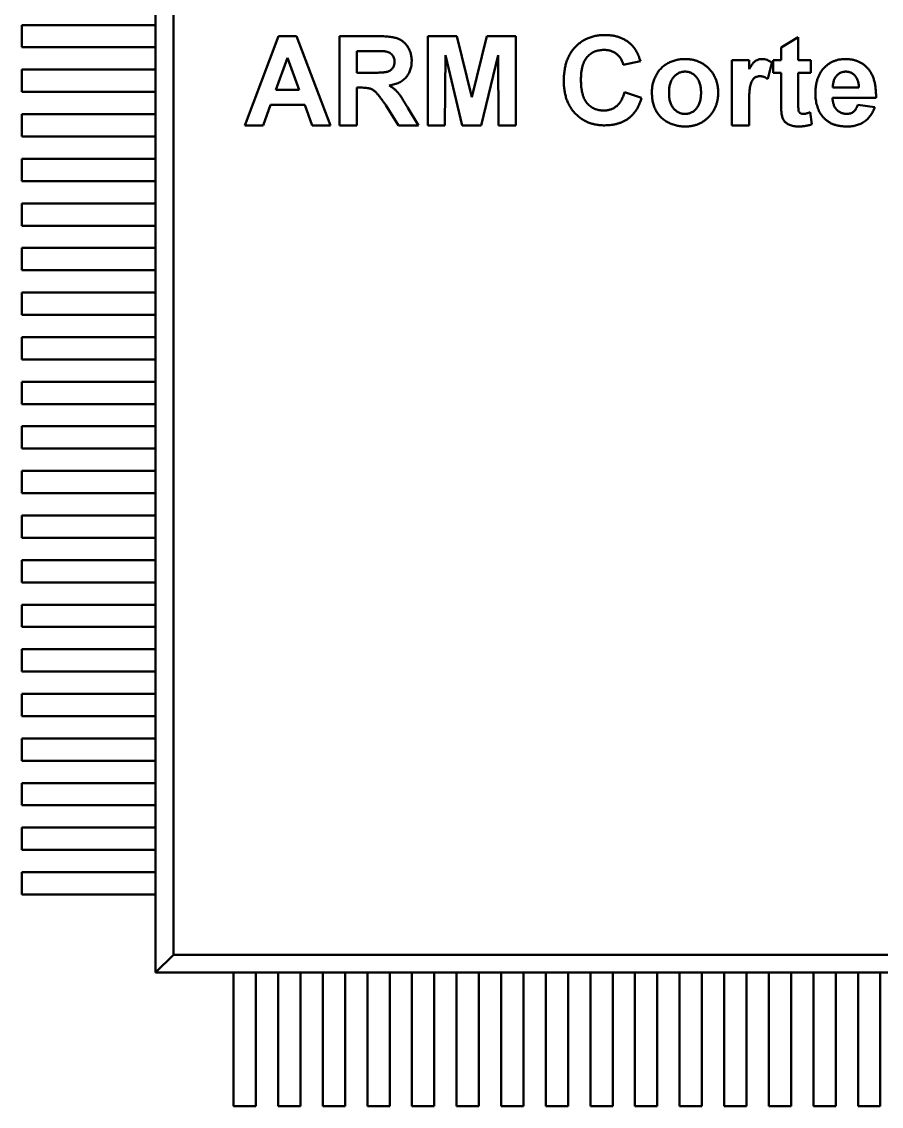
# Model space of a CAD drawing. Header units: inches. Extents: x 2.92 to 8.77, y 2.26 to 6.
# Drawn here: x 4.936 to 5.3154, y 3.7087 to 4.1875 of the extents above; entities that cross this region are included whole.
import ezdxf

# ---------------------------------------------------------------- set-up
doc = ezdxf.new("R2010")
doc.units = ezdxf.units.IN
doc.header["$MEASUREMENT"] = 0
doc.layers.add('Visible (ANSI)', color=7, linetype='Continuous', lineweight=50)

msp = doc.modelspace()

# ---------------------------------------------------------------- linework, layer by layer
at = {"layer": 'Visible (ANSI)'}
for p, q in [((4.99508, 4.3189), (4.99508, 3.76772)), ((5.00295, 3.77559), (5.00295, 4.31102)), ((4.96443, 4.18602), (4.93602, 4.18602)), ((4.93602, 4.18602), (4.93602, 4.17618)), ((4.97125, 4.18602), (4.96443, 4.18602)), ((4.97921, 4.18602), (4.97125, 4.18602)), ((4.97921, 4.18602), (4.99114, 4.18602)), ((4.99508, 4.18602), (4.99114, 4.18602)), ((5.03445, 4.14173), (5.04933, 4.1811)), ((5.04933, 4.1811), (5.05735, 4.1811)), ((5.05735, 4.1811), (5.0723, 4.14173)), ((5.07634, 4.14173), (5.07634, 4.1811)), ((5.07634, 4.1811), (5.09287, 4.1811)), ((5.11521, 4.14173), (5.11521, 4.1811)), ((5.11521, 4.1811), (5.12802, 4.1811)), ((5.12802, 4.1811), (5.13464, 4.15425)), ((5.13464, 4.15425), (5.14127, 4.1811)), ((5.14127, 4.1811), (5.15407, 4.1811)), ((5.15407, 4.1811), (5.15407, 4.14173)), ((5.27117, 4.17605), (5.27875, 4.1806)), ((5.27875, 4.1806), (5.27875, 4.1705)), ((4.93602, 4.17618), (4.96443, 4.17618)), ((4.96443, 4.17618), (4.97125, 4.17618)), ((4.97125, 4.17618), (4.97921, 4.17618)), ((4.99114, 4.17618), (4.97921, 4.17618)), ((4.99508, 4.17618), (4.99114, 4.17618)), ((5.27117, 4.1705), (5.27117, 4.17605)), ((5.04822, 4.15738), (5.05338, 4.17151)), ((5.05338, 4.17151), (5.05855, 4.15738)), ((5.08391, 4.16495), (5.08391, 4.17454)), ((5.08391, 4.17454), (5.09035, 4.17454)), ((5.12303, 4.17273), (5.12278, 4.14173)), ((5.13042, 4.14173), (5.12303, 4.17273)), ((5.14625, 4.17273), (5.13886, 4.14173)), ((5.1465, 4.14173), (5.14625, 4.17273)), ((4.96443, 4.16634), (4.93602, 4.16634)), ((4.93602, 4.16634), (4.93602, 4.1565)), ((4.97125, 4.16634), (4.96443, 4.16634)), ((4.97921, 4.16634), (4.97125, 4.16634)), ((4.97921, 4.16634), (4.99114, 4.16634)), ((4.99508, 4.16634), (4.99114, 4.16634)), ((5.20909, 4.17), (5.20152, 4.16848)), ((5.24947, 4.14173), (5.24947, 4.1705)), ((5.24947, 4.1705), (5.25704, 4.1705)), ((5.25704, 4.1705), (5.25704, 4.16649)), ((5.26714, 4.16941), (5.26537, 4.16221)), ((5.26764, 4.16495), (5.26764, 4.1705)), ((5.26764, 4.1705), (5.27117, 4.1705)), ((5.27875, 4.1705), (5.2843, 4.1705)), ((5.2843, 4.1705), (5.2843, 4.16495)), ((5.09001, 4.16495), (5.08391, 4.16495)), ((5.27117, 4.16495), (5.26764, 4.16495)), ((5.27117, 4.15221), (5.27117, 4.16495)), ((5.2843, 4.16495), (5.27875, 4.16495)), ((5.27875, 4.16495), (5.27875, 4.15258)), ((4.93602, 4.1565), (4.96443, 4.1565)), ((4.96443, 4.1565), (4.97125, 4.1565)), ((4.97125, 4.1565), (4.97921, 4.1565)), ((4.99114, 4.1565), (4.97921, 4.1565)), ((4.99508, 4.1565), (4.99114, 4.1565)), ((5.05855, 4.15738), (5.04822, 4.15738)), ((5.08561, 4.15839), (5.08391, 4.15839)), ((5.08391, 4.15839), (5.08391, 4.14173)), ((5.20202, 4.15637), (5.2096, 4.15385)), ((5.3055, 4.15839), (5.29402, 4.15839)), ((5.31307, 4.15385), (5.29389, 4.15385)), ((5.04585, 4.15082), (5.04252, 4.14173)), ((5.06096, 4.15082), (5.04585, 4.15082)), ((5.06428, 4.14173), (5.06096, 4.15082)), ((5.10232, 4.14173), (5.09672, 4.15067)), ((5.1064, 4.14952), (5.11117, 4.14173)), ((5.25704, 4.15027), (5.25704, 4.14173)), ((5.28405, 4.14751), (5.2848, 4.14223)), ((5.30499, 4.15082), (5.31256, 4.14981)), ((4.96443, 4.14665), (4.93602, 4.14665)), ((4.93602, 4.14665), (4.93602, 4.13681)), ((4.97125, 4.14665), (4.96443, 4.14665)), ((4.97921, 4.14665), (4.97125, 4.14665)), ((4.97921, 4.14665), (4.99114, 4.14665)), ((4.99508, 4.14665), (4.99114, 4.14665)), ((5.04252, 4.14173), (5.03445, 4.14173)), ((5.0723, 4.14173), (5.06428, 4.14173)), ((5.08391, 4.14173), (5.07634, 4.14173)), ((5.11117, 4.14173), (5.10232, 4.14173)), ((5.12278, 4.14173), (5.11521, 4.14173)), ((5.13886, 4.14173), (5.13042, 4.14173)), ((5.15407, 4.14173), (5.1465, 4.14173)), ((5.25704, 4.14173), (5.24947, 4.14173)), ((4.93602, 4.13681), (4.96443, 4.13681)), ((4.96443, 4.13681), (4.97125, 4.13681)), ((4.97125, 4.13681), (4.97921, 4.13681)), ((4.99114, 4.13681), (4.97921, 4.13681)), ((4.99508, 4.13681), (4.99114, 4.13681)), ((4.96443, 4.12697), (4.93602, 4.12697)), ((4.93602, 4.12697), (4.93602, 4.11713)), ((4.97125, 4.12697), (4.96443, 4.12697)), ((4.97921, 4.12697), (4.97125, 4.12697)), ((4.97921, 4.12697), (4.99114, 4.12697)), ((4.99508, 4.12697), (4.99114, 4.12697)), ((4.93602, 4.11713), (4.96443, 4.11713)), ((4.96443, 4.11713), (4.97125, 4.11713)), ((4.97125, 4.11713), (4.97921, 4.11713)), ((4.99114, 4.11713), (4.97921, 4.11713)), ((4.99508, 4.11713), (4.99114, 4.11713)), ((4.96443, 4.10728), (4.93602, 4.10728)), ((4.93602, 4.10728), (4.93602, 4.09744)), ((4.97125, 4.10728), (4.96443, 4.10728)), ((4.97921, 4.10728), (4.97125, 4.10728)), ((4.97921, 4.10728), (4.99114, 4.10728)), ((4.99508, 4.10728), (4.99114, 4.10728)), ((4.93602, 4.09744), (4.96443, 4.09744)), ((4.96443, 4.09744), (4.97125, 4.09744)), ((4.97125, 4.09744), (4.97921, 4.09744)), ((4.99114, 4.09744), (4.97921, 4.09744)), ((4.99508, 4.09744), (4.99114, 4.09744)), ((4.96443, 4.0876), (4.93602, 4.0876)), ((4.93602, 4.0876), (4.93602, 4.07776)), ((4.97125, 4.0876), (4.96443, 4.0876)), ((4.97921, 4.0876), (4.97125, 4.0876)), ((4.97921, 4.0876), (4.99114, 4.0876)), ((4.99508, 4.0876), (4.99114, 4.0876)), ((4.93602, 4.07776), (4.96443, 4.07776)), ((4.96443, 4.07776), (4.97125, 4.07776)), ((4.97125, 4.07776), (4.97921, 4.07776)), ((4.99114, 4.07776), (4.97921, 4.07776)), ((4.99508, 4.07776), (4.99114, 4.07776)), ((4.96443, 4.06791), (4.93602, 4.06791)), ((4.93602, 4.06791), (4.93602, 4.05807)), ((4.97125, 4.06791), (4.96443, 4.06791)), ((4.97921, 4.06791), (4.97125, 4.06791)), ((4.97921, 4.06791), (4.99114, 4.06791)), ((4.99508, 4.06791), (4.99114, 4.06791)), ((4.93602, 4.05807), (4.96443, 4.05807)), ((4.96443, 4.05807), (4.97125, 4.05807)), ((4.97125, 4.05807), (4.97921, 4.05807)), ((4.99114, 4.05807), (4.97921, 4.05807)), ((4.99508, 4.05807), (4.99114, 4.05807)), ((4.96443, 4.04823), (4.93602, 4.04823)), ((4.93602, 4.04823), (4.93602, 4.03839)), ((4.97125, 4.04823), (4.96443, 4.04823)), ((4.97921, 4.04823), (4.97125, 4.04823)), ((4.97921, 4.04823), (4.99114, 4.04823)), ((4.99508, 4.04823), (4.99114, 4.04823)), ((4.93602, 4.03839), (4.96443, 4.03839)), ((4.96443, 4.03839), (4.97125, 4.03839)), ((4.97125, 4.03839), (4.97921, 4.03839)), ((4.99114, 4.03839), (4.97921, 4.03839)), ((4.99508, 4.03839), (4.99114, 4.03839)), ((4.96443, 4.02854), (4.93602, 4.02854)), ((4.93602, 4.02854), (4.93602, 4.0187)), ((4.97125, 4.02854), (4.96443, 4.02854)), ((4.97921, 4.02854), (4.97125, 4.02854)), ((4.97921, 4.02854), (4.99114, 4.02854)), ((4.99508, 4.02854), (4.99114, 4.02854)), ((4.93602, 4.0187), (4.96443, 4.0187)), ((4.96443, 4.0187), (4.97125, 4.0187)), ((4.97125, 4.0187), (4.97921, 4.0187)), ((4.99114, 4.0187), (4.97921, 4.0187)), ((4.99508, 4.0187), (4.99114, 4.0187)), ((4.96443, 4.00886), (4.93602, 4.00886)), ((4.93602, 4.00886), (4.93602, 3.99902)), ((4.97125, 4.00886), (4.96443, 4.00886)), ((4.97921, 4.00886), (4.97125, 4.00886)), ((4.97921, 4.00886), (4.99114, 4.00886)), ((4.99508, 4.00886), (4.99114, 4.00886)), ((4.93602, 3.99902), (4.96443, 3.99902)), ((4.96443, 3.99902), (4.97125, 3.99902)), ((4.97125, 3.99902), (4.97921, 3.99902)), ((4.99114, 3.99902), (4.97921, 3.99902)), ((4.99508, 3.99902), (4.99114, 3.99902)), ((4.96443, 3.98917), (4.93602, 3.98917)), ((4.93602, 3.98917), (4.93602, 3.97933)), ((4.97125, 3.98917), (4.96443, 3.98917)), ((4.97921, 3.98917), (4.97125, 3.98917)), ((4.97921, 3.98917), (4.99114, 3.98917)), ((4.99508, 3.98917), (4.99114, 3.98917)), ((4.93602, 3.97933), (4.96443, 3.97933)), ((4.96443, 3.97933), (4.97125, 3.97933)), ((4.97125, 3.97933), (4.97921, 3.97933)), ((4.99114, 3.97933), (4.97921, 3.97933)), ((4.99508, 3.97933), (4.99114, 3.97933)), ((4.96443, 3.96949), (4.93602, 3.96949)), ((4.93602, 3.96949), (4.93602, 3.95965)), ((4.97125, 3.96949), (4.96443, 3.96949)), ((4.97921, 3.96949), (4.97125, 3.96949)), ((4.97921, 3.96949), (4.99114, 3.96949)), ((4.99508, 3.96949), (4.99114, 3.96949)), ((4.93602, 3.95965), (4.96443, 3.95965)), ((4.96443, 3.95965), (4.97125, 3.95965)), ((4.97125, 3.95965), (4.97921, 3.95965)), ((4.99114, 3.95965), (4.97921, 3.95965)), ((4.99508, 3.95965), (4.99114, 3.95965)), ((4.96443, 3.9498), (4.93602, 3.9498)), ((4.93602, 3.9498), (4.93602, 3.93996)), ((4.97125, 3.9498), (4.96443, 3.9498)), ((4.97921, 3.9498), (4.97125, 3.9498)), ((4.97921, 3.9498), (4.99114, 3.9498)), ((4.99508, 3.9498), (4.99114, 3.9498)), ((4.93602, 3.93996), (4.96443, 3.93996)), ((4.96443, 3.93996), (4.97125, 3.93996)), ((4.97125, 3.93996), (4.97921, 3.93996)), ((4.99114, 3.93996), (4.97921, 3.93996)), ((4.99508, 3.93996), (4.99114, 3.93996)), ((4.96443, 3.93012), (4.93602, 3.93012)), ((4.93602, 3.93012), (4.93602, 3.92028)), ((4.97125, 3.93012), (4.96443, 3.93012)), ((4.97921, 3.93012), (4.97125, 3.93012)), ((4.97921, 3.93012), (4.99114, 3.93012)), ((4.99508, 3.93012), (4.99114, 3.93012)), ((4.93602, 3.92028), (4.96443, 3.92028)), ((4.96443, 3.92028), (4.97125, 3.92028)), ((4.97125, 3.92028), (4.97921, 3.92028)), ((4.99114, 3.92028), (4.97921, 3.92028)), ((4.99508, 3.92028), (4.99114, 3.92028)), ((4.96443, 3.91043), (4.93602, 3.91043)), ((4.93602, 3.91043), (4.93602, 3.90059)), ((4.97125, 3.91043), (4.96443, 3.91043)), ((4.97921, 3.91043), (4.97125, 3.91043)), ((4.97921, 3.91043), (4.99114, 3.91043)), ((4.99508, 3.91043), (4.99114, 3.91043)), ((4.93602, 3.90059), (4.96443, 3.90059)), ((4.96443, 3.90059), (4.97125, 3.90059)), ((4.97125, 3.90059), (4.97921, 3.90059)), ((4.99114, 3.90059), (4.97921, 3.90059)), ((4.99508, 3.90059), (4.99114, 3.90059)), ((4.96443, 3.89075), (4.93602, 3.89075)), ((4.93602, 3.89075), (4.93602, 3.88091)), ((4.97125, 3.89075), (4.96443, 3.89075)), ((4.97921, 3.89075), (4.97125, 3.89075)), ((4.97921, 3.89075), (4.99114, 3.89075)), ((4.99508, 3.89075), (4.99114, 3.89075)), ((4.93602, 3.88091), (4.96443, 3.88091)), ((4.96443, 3.88091), (4.97125, 3.88091)), ((4.97125, 3.88091), (4.97921, 3.88091)), ((4.99114, 3.88091), (4.97921, 3.88091)), ((4.99508, 3.88091), (4.99114, 3.88091)), ((4.96443, 3.87106), (4.93602, 3.87106)), ((4.93602, 3.87106), (4.93602, 3.86122)), ((4.97125, 3.87106), (4.96443, 3.87106)), ((4.97921, 3.87106), (4.97125, 3.87106)), ((4.97921, 3.87106), (4.99114, 3.87106)), ((4.99508, 3.87106), (4.99114, 3.87106)), ((4.93602, 3.86122), (4.96443, 3.86122)), ((4.96443, 3.86122), (4.97125, 3.86122)), ((4.97125, 3.86122), (4.97921, 3.86122)), ((4.99114, 3.86122), (4.97921, 3.86122)), ((4.99508, 3.86122), (4.99114, 3.86122)), ((4.96443, 3.85138), (4.93602, 3.85138)), ((4.93602, 3.85138), (4.93602, 3.84154)), ((4.97125, 3.85138), (4.96443, 3.85138)), ((4.97921, 3.85138), (4.97125, 3.85138)), ((4.97921, 3.85138), (4.99114, 3.85138)), ((4.99508, 3.85138), (4.99114, 3.85138)), ((4.93602, 3.84154), (4.96443, 3.84154)), ((4.96443, 3.84154), (4.97125, 3.84154)), ((4.97125, 3.84154), (4.97921, 3.84154)), ((4.99114, 3.84154), (4.97921, 3.84154)), ((4.99508, 3.84154), (4.99114, 3.84154)), ((4.96443, 3.83169), (4.93602, 3.83169)), ((4.93602, 3.83169), (4.93602, 3.82185)), ((4.97125, 3.83169), (4.96443, 3.83169)), ((4.97921, 3.83169), (4.97125, 3.83169)), ((4.97921, 3.83169), (4.99114, 3.83169)), ((4.99508, 3.83169), (4.99114, 3.83169)), ((4.93602, 3.82185), (4.96443, 3.82185)), ((4.96443, 3.82185), (4.97125, 3.82185)), ((4.97125, 3.82185), (4.97921, 3.82185)), ((4.99114, 3.82185), (4.97921, 3.82185)), ((4.99508, 3.82185), (4.99114, 3.82185)), ((4.96443, 3.81201), (4.93602, 3.81201)), ((4.93602, 3.80217), (4.93602, 3.81201)), ((4.97125, 3.81201), (4.96443, 3.81201)), ((4.97921, 3.81201), (4.97125, 3.81201)), ((4.97921, 3.81201), (4.99114, 3.81201)), ((4.99508, 3.81201), (4.99114, 3.81201)), ((4.93602, 3.80217), (4.96443, 3.80217)), ((4.96443, 3.80217), (4.97125, 3.80217)), ((4.97125, 3.80217), (4.97921, 3.80217)), ((4.99114, 3.80217), (4.97921, 3.80217)), ((4.99114, 3.80217), (4.99508, 3.80217)), ((5.00295, 3.77559), (4.99508, 3.76772)), ((5.53839, 3.77559), (5.00295, 3.77559)), ((4.99508, 3.76772), (5.54626, 3.76772)), ((5.02953, 3.76378), (5.02953, 3.76772)), ((5.02953, 3.76378), (5.02953, 3.75185)), ((5.03937, 3.76772), (5.03937, 3.76378)), ((5.03937, 3.76378), (5.03937, 3.75185)), ((5.04921, 3.76772), (5.04921, 3.76378)), ((5.04921, 3.75185), (5.04921, 3.76378)), ((5.05906, 3.76772), (5.05906, 3.76378)), ((5.05906, 3.76378), (5.05906, 3.75185)), ((5.0689, 3.76772), (5.0689, 3.76378)), ((5.0689, 3.75185), (5.0689, 3.76378)), ((5.07874, 3.76772), (5.07874, 3.76378)), ((5.07874, 3.76378), (5.07874, 3.75185)), ((5.08858, 3.76772), (5.08858, 3.76378)), ((5.08858, 3.75185), (5.08858, 3.76378)), ((5.09843, 3.76772), (5.09843, 3.76378)), ((5.09843, 3.76378), (5.09843, 3.75185)), ((5.10827, 3.76772), (5.10827, 3.76378)), ((5.10827, 3.75185), (5.10827, 3.76378)), ((5.11811, 3.76772), (5.11811, 3.76378)), ((5.11811, 3.76378), (5.11811, 3.75185)), ((5.12795, 3.76772), (5.12795, 3.76378)), ((5.12795, 3.75185), (5.12795, 3.76378)), ((5.1378, 3.76772), (5.1378, 3.76378)), ((5.1378, 3.76378), (5.1378, 3.75185)), ((5.14764, 3.76772), (5.14764, 3.76378)), ((5.14764, 3.75185), (5.14764, 3.76378)), ((5.15748, 3.76772), (5.15748, 3.76378)), ((5.15748, 3.76378), (5.15748, 3.75185)), ((5.16732, 3.76772), (5.16732, 3.76378)), ((5.16732, 3.75185), (5.16732, 3.76378)), ((5.17717, 3.76772), (5.17717, 3.76378)), ((5.17717, 3.76378), (5.17717, 3.75185)), ((5.18701, 3.76772), (5.18701, 3.76378)), ((5.18701, 3.75185), (5.18701, 3.76378)), ((5.19685, 3.76772), (5.19685, 3.76378)), ((5.19685, 3.76378), (5.19685, 3.75185)), ((5.20669, 3.76772), (5.20669, 3.76378)), ((5.20669, 3.75185), (5.20669, 3.76378)), ((5.21654, 3.76772), (5.21654, 3.76378)), ((5.21654, 3.76378), (5.21654, 3.75185)), ((5.22638, 3.76772), (5.22638, 3.76378)), ((5.22638, 3.75185), (5.22638, 3.76378)), ((5.23622, 3.76772), (5.23622, 3.76378)), ((5.23622, 3.76378), (5.23622, 3.75185)), ((5.24606, 3.76772), (5.24606, 3.76378)), ((5.24606, 3.75185), (5.24606, 3.76378)), ((5.25591, 3.76772), (5.25591, 3.76378)), ((5.25591, 3.76378), (5.25591, 3.75185)), ((5.26575, 3.76772), (5.26575, 3.76378)), ((5.26575, 3.75185), (5.26575, 3.76378)), ((5.27559, 3.76772), (5.27559, 3.76378)), ((5.27559, 3.76378), (5.27559, 3.75185)), ((5.28543, 3.76772), (5.28543, 3.76378)), ((5.28543, 3.75185), (5.28543, 3.76378)), ((5.29528, 3.76772), (5.29528, 3.76378)), ((5.29528, 3.76378), (5.29528, 3.75185)), ((5.30512, 3.76772), (5.30512, 3.76378)), ((5.30512, 3.75185), (5.30512, 3.76378)), ((5.31496, 3.76772), (5.31496, 3.76378)), ((5.31496, 3.76378), (5.31496, 3.75185)), ((5.02953, 3.74389), (5.02953, 3.75185)), ((5.03937, 3.74389), (5.03937, 3.75185)), ((5.04921, 3.75185), (5.04921, 3.74389)), ((5.05906, 3.74389), (5.05906, 3.75185)), ((5.0689, 3.75185), (5.0689, 3.74389)), ((5.07874, 3.74389), (5.07874, 3.75185)), ((5.08858, 3.75185), (5.08858, 3.74389)), ((5.09843, 3.74389), (5.09843, 3.75185)), ((5.10827, 3.75185), (5.10827, 3.74389)), ((5.11811, 3.74389), (5.11811, 3.75185)), ((5.12795, 3.75185), (5.12795, 3.74389)), ((5.1378, 3.74389), (5.1378, 3.75185)), ((5.14764, 3.75185), (5.14764, 3.74389)), ((5.15748, 3.74389), (5.15748, 3.75185)), ((5.16732, 3.75185), (5.16732, 3.74389)), ((5.17717, 3.74389), (5.17717, 3.75185)), ((5.18701, 3.75185), (5.18701, 3.74389)), ((5.19685, 3.74389), (5.19685, 3.75185)), ((5.20669, 3.75185), (5.20669, 3.74389)), ((5.21654, 3.74389), (5.21654, 3.75185)), ((5.22638, 3.75185), (5.22638, 3.74389)), ((5.23622, 3.74389), (5.23622, 3.75185)), ((5.24606, 3.75185), (5.24606, 3.74389)), ((5.25591, 3.74389), (5.25591, 3.75185)), ((5.26575, 3.75185), (5.26575, 3.74389)), ((5.27559, 3.74389), (5.27559, 3.75185)), ((5.28543, 3.75185), (5.28543, 3.74389)), ((5.29528, 3.74389), (5.29528, 3.75185)), ((5.30512, 3.75185), (5.30512, 3.74389)), ((5.31496, 3.74389), (5.31496, 3.75185)), ((5.02953, 3.73707), (5.02953, 3.74389)), ((5.03937, 3.73707), (5.03937, 3.74389)), ((5.04921, 3.74389), (5.04921, 3.73707)), ((5.05906, 3.73707), (5.05906, 3.74389)), ((5.0689, 3.74389), (5.0689, 3.73707)), ((5.07874, 3.73707), (5.07874, 3.74389)), ((5.08858, 3.74389), (5.08858, 3.73707)), ((5.09843, 3.73707), (5.09843, 3.74389)), ((5.10827, 3.74389), (5.10827, 3.73707)), ((5.11811, 3.73707), (5.11811, 3.74389)), ((5.12795, 3.74389), (5.12795, 3.73707)), ((5.1378, 3.73707), (5.1378, 3.74389)), ((5.14764, 3.74389), (5.14764, 3.73707)), ((5.15748, 3.73707), (5.15748, 3.74389)), ((5.16732, 3.74389), (5.16732, 3.73707)), ((5.17717, 3.73707), (5.17717, 3.74389)), ((5.18701, 3.74389), (5.18701, 3.73707)), ((5.19685, 3.73707), (5.19685, 3.74389)), ((5.20669, 3.74389), (5.20669, 3.73707)), ((5.21654, 3.73707), (5.21654, 3.74389)), ((5.22638, 3.74389), (5.22638, 3.73707)), ((5.23622, 3.73707), (5.23622, 3.74389)), ((5.24606, 3.74389), (5.24606, 3.73707)), ((5.25591, 3.73707), (5.25591, 3.74389)), ((5.26575, 3.74389), (5.26575, 3.73707)), ((5.27559, 3.73707), (5.27559, 3.74389)), ((5.28543, 3.74389), (5.28543, 3.73707)), ((5.29528, 3.73707), (5.29528, 3.74389)), ((5.30512, 3.74389), (5.30512, 3.73707)), ((5.31496, 3.73707), (5.31496, 3.74389)), ((5.02953, 3.70866), (5.02953, 3.73707)), ((5.03937, 3.70866), (5.03937, 3.73707)), ((5.04921, 3.73707), (5.04921, 3.70866)), ((5.05906, 3.70866), (5.05906, 3.73707)), ((5.0689, 3.73707), (5.0689, 3.70866)), ((5.07874, 3.70866), (5.07874, 3.73707)), ((5.08858, 3.73707), (5.08858, 3.70866)), ((5.09843, 3.70866), (5.09843, 3.73707)), ((5.10827, 3.73707), (5.10827, 3.70866)), ((5.11811, 3.70866), (5.11811, 3.73707)), ((5.12795, 3.73707), (5.12795, 3.70866)), ((5.1378, 3.70866), (5.1378, 3.73707)), ((5.14764, 3.73707), (5.14764, 3.70866)), ((5.15748, 3.70866), (5.15748, 3.73707)), ((5.16732, 3.73707), (5.16732, 3.70866)), ((5.17717, 3.70866), (5.17717, 3.73707)), ((5.18701, 3.73707), (5.18701, 3.70866)), ((5.19685, 3.70866), (5.19685, 3.73707)), ((5.20669, 3.73707), (5.20669, 3.70866)), ((5.21654, 3.70866), (5.21654, 3.73707)), ((5.22638, 3.73707), (5.22638, 3.70866)), ((5.23622, 3.70866), (5.23622, 3.73707)), ((5.24606, 3.73707), (5.24606, 3.70866)), ((5.25591, 3.70866), (5.25591, 3.73707)), ((5.26575, 3.73707), (5.26575, 3.70866)), ((5.27559, 3.70866), (5.27559, 3.73707)), ((5.28543, 3.73707), (5.28543, 3.70866)), ((5.29528, 3.70866), (5.29528, 3.73707)), ((5.30512, 3.73707), (5.30512, 3.70866)), ((5.31496, 3.70866), (5.31496, 3.73707)), ((5.03937, 3.70866), (5.02953, 3.70866)), ((5.04921, 3.70866), (5.05906, 3.70866)), ((5.0689, 3.70866), (5.07874, 3.70866)), ((5.08858, 3.70866), (5.09843, 3.70866)), ((5.10827, 3.70866), (5.11811, 3.70866)), ((5.12795, 3.70866), (5.1378, 3.70866)), ((5.14764, 3.70866), (5.15748, 3.70866)), ((5.16732, 3.70866), (5.17717, 3.70866)), ((5.18701, 3.70866), (5.19685, 3.70866)), ((5.20669, 3.70866), (5.21654, 3.70866)), ((5.22638, 3.70866), (5.23622, 3.70866)), ((5.24606, 3.70866), (5.25591, 3.70866)), ((5.26575, 3.70866), (5.27559, 3.70866)), ((5.28543, 3.70866), (5.29528, 3.70866)), ((5.30512, 3.70866), (5.31496, 3.70866))]:
    msp.add_line(p, q, dxfattribs=at)
for points, knots in [([(5.09287, 4.1811), (5.09337, 4.1811), (5.09433, 4.18109), (5.09573, 4.18105), (5.09703, 4.18096), (5.09821, 4.18086), (5.09929, 4.18071), (5.10027, 4.18053), (5.10113, 4.18032), (5.10191, 4.18007), (5.10261, 4.17978), (5.10327, 4.17944), (5.10389, 4.17904), (5.10447, 4.1786), (5.10503, 4.17811), (5.10554, 4.17757), (5.10602, 4.17697), (5.10646, 4.17633), (5.10684, 4.17564), (5.1072, 4.17494), (5.10749, 4.17421), (5.10773, 4.17345), (5.10792, 4.17267), (5.10805, 4.17187), (5.10813, 4.17104), (5.10814, 4.17048), (5.10814, 4.1702)], [0, 0, 0, 0, 0.000038295, 0.0000738015, 0.0001067551, 0.0001369588, 0.0001646883, 0.0001897756, 0.0002124837, 0.000232709, 0.000251771, 0.0002705119, 0.000289087, 0.0003076923, 0.0003264396, 0.0003454446, 0.0003647007, 0.0003846085, 0.0004047262, 0.000424631, 0.0004446977, 0.000464671, 0.0004850941, 0.0005058257, 0.0005267725, 0.0005484334, 0.0005484334, 0.0005484334, 0.0005484334]), ([(5.17527, 4.16133), (5.17529, 4.16211), (5.17531, 4.16363), (5.17556, 4.16584), (5.17593, 4.16792), (5.17649, 4.16986), (5.17719, 4.17168), (5.17806, 4.17335), (5.17908, 4.1749), (5.18026, 4.17629), (5.18157, 4.17754), (5.18298, 4.17863), (5.18449, 4.17956), (5.1861, 4.18031), (5.18781, 4.18089), (5.18962, 4.18131), (5.19153, 4.18156), (5.19283, 4.18159), (5.1935, 4.18161)], [0, 0, 0, 0, 0.0000593939, 0.0001158667, 0.0001693194, 0.0002206108, 0.0002696942, 0.0003174132, 0.0003643011, 0.0004106994, 0.0004566578, 0.0005018253, 0.0005464681, 0.0005914151, 0.0006372035, 0.0006841459, 0.0007328744, 0.0007836591, 0.0007836591, 0.0007836591, 0.0007836591]), ([(5.1935, 4.18161), (5.19408, 4.18159), (5.19522, 4.18156), (5.19689, 4.18137), (5.19847, 4.18103), (5.19998, 4.18056), (5.20139, 4.17995), (5.20272, 4.17921), (5.20397, 4.17833), (5.20473, 4.17765), (5.20511, 4.1773)], [0, 0, 0, 0, 0.0000443222, 0.0000868996, 0.0001278929, 0.0001675685, 0.0002066157, 0.0002451921, 0.0002837217, 0.0003227807, 0.0003227807, 0.0003227807, 0.0003227807]), ([(5.20511, 4.1773), (5.20533, 4.17708), (5.20577, 4.17664), (5.20637, 4.17589), (5.20693, 4.17508), (5.20745, 4.1742), (5.20792, 4.17325), (5.20836, 4.17223), (5.20875, 4.17114), (5.20898, 4.17039), (5.20909, 4.17)], [0, 0, 0, 0, 0.0000234923, 0.0000475365, 0.0000722565, 0.0000979436, 0.0001248081, 0.0001527022, 0.0001817109, 0.0002122899, 0.0002122899, 0.0002122899, 0.0002122899]), ([(5.09035, 4.17454), (5.09075, 4.17454), (5.0915, 4.17454), (5.09256, 4.17453), (5.0935, 4.17453), (5.09432, 4.17451), (5.09501, 4.1745), (5.09557, 4.17447), (5.09601, 4.17445), (5.09626, 4.17443), (5.09637, 4.17441)], [0, 0, 0, 0, 0.0000302482, 0.0000572921, 0.000081131, 0.0001019681, 0.0001194005, 0.000133836, 0.0001448699, 0.0001529227, 0.0001529227, 0.0001529227, 0.0001529227]), ([(5.09637, 4.17441), (5.09668, 4.17435), (5.09729, 4.17423), (5.09814, 4.17392), (5.09887, 4.17349), (5.09948, 4.17295), (5.09997, 4.17231), (5.10033, 4.17157), (5.10053, 4.17074), (5.10056, 4.17015), (5.10057, 4.16985)], [0, 0, 0, 0, 0.0000244995, 0.00004688, 0.0000679568, 0.0000884184, 0.0001084569, 0.0001285902, 0.0001499428, 0.0001729189, 0.0001729189, 0.0001729189, 0.0001729189]), ([(5.19297, 4.17505), (5.1926, 4.17504), (5.19188, 4.17502), (5.19083, 4.17486), (5.18983, 4.17464), (5.18888, 4.17429), (5.18799, 4.17385), (5.18715, 4.17331), (5.18636, 4.17268), (5.18563, 4.17195), (5.18497, 4.17111), (5.18439, 4.17015), (5.18391, 4.16906), (5.18352, 4.16786), (5.18321, 4.16654), (5.18299, 4.1651), (5.18287, 4.16354), (5.18285, 4.16246), (5.18284, 4.16191)], [0, 0, 0, 0, 0.0000278145, 0.0000542855, 0.0000801879, 0.0001053033, 0.0001303362, 0.0001550595, 0.0001804789, 0.0002063043, 0.0002330272, 0.0002610773, 0.0002906633, 0.0003224246, 0.0003562715, 0.0003928222, 0.0004322519, 0.0004743491, 0.0004743491, 0.0004743491, 0.0004743491]), ([(5.20152, 4.16848), (5.20145, 4.16873), (5.20133, 4.16922), (5.20107, 4.16992), (5.20078, 4.17059), (5.20041, 4.17121), (5.20003, 4.1718), (5.19957, 4.17233), (5.19907, 4.17284), (5.19852, 4.1733), (5.19794, 4.1737), (5.19732, 4.17407), (5.19667, 4.17437), (5.19599, 4.17461), (5.19528, 4.17482), (5.19453, 4.17494), (5.19376, 4.17504), (5.19324, 4.17504), (5.19297, 4.17505)], [0, 0, 0, 0, 0.0000193303, 0.0000380757, 0.0000563488, 0.0000741967, 0.0000918976, 0.0001094839, 0.0001274229, 0.0001452884, 0.0001632142, 0.000181162, 0.0001990747, 0.0002171935, 0.0002357069, 0.0002546399, 0.0002739885, 0.0002942136, 0.0002942136, 0.0002942136, 0.0002942136]), ([(5.21414, 4.15652), (5.21416, 4.15714), (5.21421, 4.15839), (5.21456, 4.16024), (5.21515, 4.16205), (5.2158, 4.16352), (5.21645, 4.16464), (5.21698, 4.16545), (5.21756, 4.1662), (5.2182, 4.1669), (5.21887, 4.16755), (5.2196, 4.16814), (5.22037, 4.16868), (5.22119, 4.16917), (5.22205, 4.1696), (5.22293, 4.16998), (5.22385, 4.17029), (5.22478, 4.17055), (5.22574, 4.17076), (5.22672, 4.1709), (5.22773, 4.17099), (5.22841, 4.171), (5.22875, 4.17101)], [0, 0, 0, 0, 0.0000473158, 0.0000947233, 0.0001426244, 0.000192054, 0.0002169711, 0.0002413891, 0.0002654836, 0.0002892796, 0.0003129111, 0.0003366608, 0.0003605274, 0.0003847537, 0.0004091823, 0.0004335634, 0.0004579256, 0.0004824417, 0.0005072049, 0.0005324737, 0.0005579799, 0.0005842035, 0.0005842035, 0.0005842035, 0.0005842035]), ([(5.22875, 4.17101), (5.22928, 4.171), (5.23031, 4.17097), (5.23181, 4.17077), (5.23325, 4.17044), (5.23461, 4.16998), (5.2359, 4.16939), (5.23711, 4.16866), (5.23826, 4.1678), (5.23931, 4.16682), (5.24027, 4.16574), (5.24111, 4.16458), (5.24182, 4.16335), (5.24242, 4.16206), (5.24286, 4.16069), (5.24317, 4.15925), (5.24338, 4.15775), (5.2434, 4.15672), (5.24341, 4.1562)], [0, 0, 0, 0, 0.0000398924, 0.0000784766, 0.0001156946, 0.000151863, 0.0001878027, 0.0002235628, 0.0002596172, 0.0002964697, 0.0003332147, 0.000369516, 0.0004054171, 0.0004412735, 0.0004777583, 0.0005148879, 0.0005532734, 0.0005931659, 0.0005931659, 0.0005931659, 0.0005931659]), ([(5.25704, 4.16649), (5.25717, 4.16671), (5.25742, 4.16715), (5.2578, 4.16777), (5.25817, 4.16833), (5.25854, 4.16882), (5.25888, 4.16926), (5.25922, 4.16962), (5.25955, 4.16993), (5.25998, 4.17024), (5.26054, 4.17055), (5.26124, 4.17082), (5.26199, 4.17097), (5.2625, 4.171), (5.26276, 4.17101)], [0, 0, 0, 0, 0.0000199941, 0.0000385732, 0.0000555196, 0.0000710361, 0.0000851926, 0.0000978484, 0.0001093681, 0.000119579, 0.0001386517, 0.0001578005, 0.0001768786, 0.0001968261, 0.0001968261, 0.0001968261, 0.0001968261]), ([(5.26276, 4.17101), (5.26314, 4.17099), (5.2639, 4.17094), (5.26502, 4.17064), (5.26611, 4.17012), (5.26679, 4.16966), (5.26714, 4.16941)], [0, 0, 0, 0, 0.0000288532, 0.0000579509, 0.0000883356, 0.0001207172, 0.0001207172, 0.0001207172, 0.0001207172]), ([(5.28632, 4.1559), (5.28632, 4.15648), (5.28634, 4.1576), (5.28653, 4.15923), (5.28681, 4.16077), (5.28722, 4.16221), (5.28774, 4.16356), (5.28839, 4.1648), (5.28914, 4.16596), (5.29002, 4.167), (5.29098, 4.16794), (5.292, 4.16877), (5.2931, 4.16946), (5.29424, 4.17003), (5.29546, 4.17046), (5.29673, 4.17078), (5.29807, 4.17097), (5.29898, 4.171), (5.29945, 4.17101)], [0, 0, 0, 0, 0.0000438703, 0.0000857617, 0.0001254483, 0.0001635199, 0.0002000121, 0.0002358166, 0.0002706835, 0.0003055271, 0.0003398059, 0.0003732913, 0.0004059337, 0.000438496, 0.0004711978, 0.0005045652, 0.0005388983, 0.0005743348, 0.0005743348, 0.0005743348, 0.0005743348]), ([(5.29945, 4.17101), (5.29997, 4.171), (5.30098, 4.17098), (5.30246, 4.17077), (5.30386, 4.17045), (5.30517, 4.16998), (5.3064, 4.16938), (5.30754, 4.16865), (5.3086, 4.16779), (5.30956, 4.16679), (5.31044, 4.16566), (5.31118, 4.16438), (5.3118, 4.16297), (5.31231, 4.16141), (5.31268, 4.15972), (5.31294, 4.15788), (5.31308, 4.15591), (5.31307, 4.15455), (5.31307, 4.15385)], [0, 0, 0, 0, 0.0000395474, 0.00007739, 0.0001136838, 0.0001488322, 0.0001833709, 0.0002176465, 0.0002521385, 0.0002873178, 0.0003235056, 0.0003607276, 0.0003997897, 0.0004411467, 0.0004851379, 0.0005321415, 0.000582417, 0.0006359741, 0.0006359741, 0.0006359741, 0.0006359741]), ([(5.10057, 4.16985), (5.10056, 4.16958), (5.10054, 4.16905), (5.10039, 4.16829), (5.10011, 4.16761), (5.09976, 4.167), (5.09929, 4.16648), (5.09875, 4.16602), (5.09811, 4.16568), (5.09752, 4.16543), (5.09694, 4.16529), (5.09636, 4.1652), (5.09565, 4.16512), (5.09479, 4.16506), (5.09379, 4.165), (5.09265, 4.16498), (5.09138, 4.16495), (5.09048, 4.16495), (5.09001, 4.16495)], [0, 0, 0, 0, 0.0000202754, 0.0000393025, 0.0000572821, 0.0000748976, 0.0000921536, 0.0001094543, 0.0001273101, 0.0001459098, 0.0001572464, 0.0001717757, 0.0001897553, 0.0002110242, 0.0002360043, 0.0002642962, 0.0002961177, 0.0003312731, 0.0003312731, 0.0003312731, 0.0003312731]), ([(5.10814, 4.1702), (5.10813, 4.16984), (5.10812, 4.16914), (5.108, 4.16811), (5.10781, 4.16713), (5.10755, 4.1662), (5.10718, 4.16532), (5.10676, 4.16448), (5.10626, 4.16369), (5.10568, 4.16295), (5.10502, 4.16227), (5.10428, 4.16165), (5.10347, 4.1611), (5.10257, 4.16061), (5.10161, 4.1602), (5.10056, 4.15985), (5.09944, 4.15957), (5.09867, 4.15944), (5.09827, 4.15937)], [0, 0, 0, 0, 0.0000271188, 0.0000529977, 0.0000781655, 0.0001026358, 0.0001265032, 0.0001502086, 0.0001735919, 0.000197431, 0.0002212475, 0.0002454346, 0.0002702506, 0.0002956641, 0.0003223527, 0.00034989, 0.0003790814, 0.0004096838, 0.0004096838, 0.0004096838, 0.0004096838]), ([(5.19323, 4.14173), (5.19259, 4.14175), (5.19133, 4.14177), (5.18949, 4.14203), (5.18774, 4.14244), (5.18607, 4.14301), (5.18449, 4.14376), (5.183, 4.14466), (5.1816, 4.14573), (5.18029, 4.14696), (5.17911, 4.14833), (5.17808, 4.14983), (5.17721, 4.15146), (5.1765, 4.1532), (5.17595, 4.15506), (5.17556, 4.15705), (5.17531, 4.15915), (5.17529, 4.16059), (5.17527, 4.16133)], [0, 0, 0, 0, 0.0000488859, 0.00009616, 0.0001417956, 0.000186419, 0.0002306573, 0.0002748513, 0.0003195968, 0.0003653857, 0.0004115629, 0.0004578381, 0.0005044247, 0.0005522034, 0.000601491, 0.0006529349, 0.0007065418, 0.0007630604, 0.0007630604, 0.0007630604, 0.0007630604]), ([(5.18284, 4.16191), (5.18285, 4.16131), (5.18287, 4.16017), (5.18299, 4.15853), (5.18321, 4.15702), (5.18352, 4.15563), (5.18391, 4.15438), (5.18439, 4.15326), (5.18496, 4.15227), (5.18562, 4.15141), (5.18635, 4.15068), (5.18714, 4.15004), (5.18797, 4.1495), (5.18886, 4.14905), (5.1898, 4.14872), (5.19079, 4.14847), (5.19184, 4.14832), (5.19256, 4.1483), (5.19292, 4.14829)], [0, 0, 0, 0, 0.0000449975, 0.0000867033, 0.0001252958, 0.0001611397, 0.0001942707, 0.000224984, 0.0002536497, 0.0002808804, 0.000307033, 0.0003324792, 0.0003574882, 0.0003825219, 0.0004078176, 0.0004335644, 0.0004602256, 0.00048804, 0.00048804, 0.00048804, 0.00048804]), ([(5.22171, 4.15612), (5.22171, 4.15648), (5.22173, 4.15719), (5.22182, 4.15823), (5.22197, 4.1592), (5.22221, 4.1601), (5.22249, 4.16094), (5.22284, 4.16171), (5.22325, 4.16242), (5.22374, 4.16305), (5.22427, 4.16361), (5.22482, 4.1641), (5.2254, 4.16453), (5.22602, 4.16487), (5.22668, 4.16513), (5.22735, 4.16532), (5.22806, 4.16543), (5.22855, 4.16545), (5.22879, 4.16546)], [0, 0, 0, 0, 0.0000277041, 0.0000539122, 0.000078739, 0.0001021743, 0.0001242886, 0.0001457729, 0.0001663088, 0.0001863517, 0.0002058007, 0.0002244303, 0.0002425644, 0.0002603091, 0.0002779191, 0.0002957073, 0.0003136566, 0.0003322115, 0.0003322115, 0.0003322115, 0.0003322115]), ([(5.22879, 4.16546), (5.22904, 4.16545), (5.22952, 4.16543), (5.23023, 4.16532), (5.2309, 4.16513), (5.23155, 4.16487), (5.23217, 4.16453), (5.23276, 4.1641), (5.23331, 4.16361), (5.23383, 4.16305), (5.23431, 4.16242), (5.23471, 4.16171), (5.23507, 4.16095), (5.23536, 4.16012), (5.23557, 4.15922), (5.23573, 4.15826), (5.23583, 4.15724), (5.23584, 4.15654), (5.23584, 4.15617)], [0, 0, 0, 0, 0.0000185114, 0.0000364185, 0.000054165, 0.0000715494, 0.0000892524, 0.0001073439, 0.0001259298, 0.0001451972, 0.0001650732, 0.0001855608, 0.0002068142, 0.0002286886, 0.0002520207, 0.0002763969, 0.0003021476, 0.000329588, 0.000329588, 0.000329588, 0.000329588]), ([(5.26193, 4.16344), (5.26169, 4.16343), (5.26121, 4.16341), (5.26052, 4.16324), (5.25989, 4.16298), (5.2593, 4.1626), (5.25878, 4.16208), (5.25833, 4.16138), (5.25796, 4.16052), (5.25767, 4.15968), (5.25749, 4.15886), (5.25737, 4.15808), (5.25727, 4.15715), (5.25718, 4.15606), (5.25712, 4.15483), (5.25708, 4.15344), (5.25704, 4.1519), (5.25704, 4.15083), (5.25704, 4.15027)], [0, 0, 0, 0, 0.0000186047, 0.0000362183, 0.0000532975, 0.0000704498, 0.0000885052, 0.0001090872, 0.0001327454, 0.0001600605, 0.0001764184, 0.0001962269, 0.0002199087, 0.0002475251, 0.0002786859, 0.0003138159, 0.0003527239, 0.0003954144, 0.0003954144, 0.0003954144, 0.0003954144]), ([(5.26537, 4.16221), (5.26507, 4.1624), (5.2645, 4.16276), (5.26362, 4.16314), (5.26277, 4.16339), (5.2622, 4.16342), (5.26193, 4.16344)], [0, 0, 0, 0, 0.00002687583, 0.00005120363, 0.00007350496, 0.0000943225, 0.0000943225, 0.0000943225, 0.0000943225]), ([(5.29402, 4.15839), (5.29403, 4.15865), (5.29403, 4.15917), (5.29411, 4.15992), (5.29422, 4.16064), (5.29441, 4.16131), (5.29462, 4.16194), (5.29491, 4.16252), (5.29524, 4.16306), (5.2955, 4.16339), (5.29563, 4.16355)], [0, 0, 0, 0, 0.0000202473, 0.0000393687, 0.0000576517, 0.0000752966, 0.0000920915, 0.0001085812, 0.0001245966, 0.0001404672, 0.0001404672, 0.0001404672, 0.0001404672]), ([(5.29563, 4.16355), (5.29577, 4.1637), (5.29604, 4.164), (5.2965, 4.16439), (5.29698, 4.16472), (5.29749, 4.16499), (5.29802, 4.1652), (5.29858, 4.16535), (5.29918, 4.16544), (5.29958, 4.16545), (5.29979, 4.16546)], [0, 0, 0, 0, 0.0000154772, 0.0000304315, 0.0000451659, 0.0000595839, 0.0000738819, 0.0000885044, 0.0001035852, 0.0001191237, 0.0001191237, 0.0001191237, 0.0001191237]), ([(5.29979, 4.16546), (5.29998, 4.16545), (5.30036, 4.16543), (5.30092, 4.16536), (5.30145, 4.16521), (5.30197, 4.16502), (5.30246, 4.16476), (5.30292, 4.16444), (5.30337, 4.16408), (5.30379, 4.16365), (5.30418, 4.16318), (5.30452, 4.16265), (5.3048, 4.16206), (5.30505, 4.16143), (5.30523, 4.16074), (5.30538, 4.16), (5.30546, 4.15921), (5.30548, 4.15867), (5.3055, 4.15839)], [0, 0, 0, 0, 0.0000145377, 0.0000285984, 0.0000425859, 0.0000564341, 0.0000701315, 0.0000843057, 0.0000988706, 0.0001139162, 0.0001293203, 0.0001451509, 0.0001615146, 0.0001785751, 0.0001963295, 0.0002153609, 0.0002353657, 0.0002564774, 0.0002564774, 0.0002564774, 0.0002564774]), ([(5.09672, 4.15067), (5.09646, 4.15103), (5.09597, 4.15171), (5.09526, 4.15268), (5.09462, 4.15354), (5.09405, 4.15431), (5.09352, 4.15497), (5.09307, 4.15552), (5.09268, 4.15598), (5.09225, 4.15643), (5.09174, 4.15689), (5.09112, 4.15735), (5.09047, 4.15771), (5.08979, 4.15798), (5.08899, 4.15817), (5.08803, 4.15829), (5.08689, 4.15838), (5.08606, 4.15839), (5.08561, 4.15839)], [0, 0, 0, 0, 0.0000336146, 0.0000641771, 0.0000916896, 0.0001160337, 0.0001372982, 0.0001555275, 0.0001706004, 0.0001827981, 0.0002033822, 0.0002229169, 0.000241498, 0.000259409, 0.0002792522, 0.0003037543, 0.0003329144, 0.0003670094, 0.0003670094, 0.0003670094, 0.0003670094]), ([(5.09827, 4.15937), (5.09865, 4.15911), (5.09941, 4.15861), (5.10045, 4.15779), (5.10138, 4.15693), (5.10209, 4.15616), (5.10264, 4.15549), (5.10308, 4.1549), (5.10355, 4.15422), (5.10405, 4.15345), (5.1046, 4.1526), (5.10517, 4.15165), (5.10578, 4.15062), (5.10619, 4.1499), (5.1064, 4.14952)], [0, 0, 0, 0, 0.0000350682, 0.0000686333, 0.0001007186, 0.000131675, 0.0001478647, 0.0001665599, 0.0001875046, 0.000210716, 0.0002363141, 0.0002643689, 0.0002947195, 0.0003273718, 0.0003273718, 0.0003273718, 0.0003273718]), ([(5.19292, 4.14829), (5.19319, 4.1483), (5.19373, 4.14831), (5.19451, 4.1484), (5.19527, 4.14856), (5.196, 4.14877), (5.1967, 4.14904), (5.19737, 4.14938), (5.19801, 4.14978), (5.19862, 4.15024), (5.1992, 4.15076), (5.19973, 4.15135), (5.20022, 4.15202), (5.20067, 4.15276), (5.20108, 4.15356), (5.20144, 4.15443), (5.20177, 4.15537), (5.20194, 4.15603), (5.20202, 4.15637)], [0, 0, 0, 0, 0.0000204882, 0.0000402871, 0.0000597782, 0.0000788359, 0.0000975873, 0.0001165212, 0.0001354415, 0.0001546025, 0.0001741635, 0.000194153, 0.0002149047, 0.0002365856, 0.0002591653, 0.0002830478, 0.0003080653, 0.0003344413, 0.0003344413, 0.0003344413, 0.0003344413]), ([(5.2288, 4.14123), (5.22816, 4.14125), (5.22688, 4.14129), (5.22498, 4.14163), (5.22313, 4.14219), (5.22164, 4.14283), (5.2205, 4.14345), (5.2197, 4.14398), (5.21893, 4.14454), (5.21824, 4.14517), (5.21759, 4.14585), (5.21699, 4.14657), (5.21645, 4.14736), (5.21596, 4.14818), (5.21552, 4.14906), (5.21516, 4.14999), (5.21484, 4.15097), (5.21458, 4.15198), (5.21439, 4.15305), (5.21425, 4.15417), (5.21416, 4.15533), (5.21414, 4.15612), (5.21414, 4.15652)], [0, 0, 0, 0, 0.0000489706, 0.0000975928, 0.0001463404, 0.000195882, 0.0002208125, 0.0002451556, 0.0002692, 0.0002928954, 0.0003167048, 0.0003406153, 0.0003645156, 0.0003889484, 0.00041377, 0.0004392201, 0.0004651361, 0.0004918161, 0.000519326, 0.0005478074, 0.0005773441, 0.0006080112, 0.0006080112, 0.0006080112, 0.0006080112]), ([(5.2096, 4.15385), (5.20944, 4.15335), (5.20914, 4.15238), (5.20859, 4.15098), (5.20795, 4.14969), (5.20726, 4.14849), (5.20648, 4.1474), (5.20563, 4.1464), (5.20471, 4.1455), (5.20371, 4.1447), (5.20264, 4.14399), (5.20149, 4.14339), (5.20029, 4.14288), (5.19901, 4.14246), (5.19766, 4.14213), (5.19624, 4.14191), (5.19476, 4.14176), (5.19375, 4.14174), (5.19323, 4.14173)], [0, 0, 0, 0, 0.0000397178, 0.00007778, 0.0001144481, 0.0001495686, 0.0001836979, 0.0002169158, 0.0002497423, 0.0002821928, 0.0003146861, 0.0003474061, 0.0003808112, 0.0004148724, 0.0004502564, 0.0004866958, 0.0005244475, 0.0005640533, 0.0005640533, 0.0005640533, 0.0005640533]), ([(5.22879, 4.14678), (5.22855, 4.14679), (5.22806, 4.1468), (5.22735, 4.14692), (5.22668, 4.14711), (5.22602, 4.14737), (5.2254, 4.14771), (5.22482, 4.14813), (5.22427, 4.14863), (5.22374, 4.14918), (5.22325, 4.14981), (5.22284, 4.15052), (5.22249, 4.15129), (5.22221, 4.15213), (5.22197, 4.15303), (5.22182, 4.15401), (5.22173, 4.15504), (5.22171, 4.15575), (5.22171, 4.15612)], [0, 0, 0, 0, 0.0000185322, 0.0000364595, 0.000054226, 0.0000718144, 0.0000895374, 0.0001076493, 0.0001262561, 0.0001456812, 0.0001656996, 0.0001862104, 0.0002076684, 0.0002297556, 0.0002531622, 0.0002779586, 0.0003041346, 0.0003318048, 0.0003318048, 0.0003318048, 0.0003318048]), ([(5.23584, 4.15617), (5.23584, 4.1558), (5.23583, 4.15508), (5.23573, 4.15404), (5.23557, 4.15306), (5.23535, 4.15215), (5.23507, 4.1513), (5.23472, 4.15053), (5.2343, 4.14982), (5.23383, 4.14918), (5.23331, 4.14862), (5.23276, 4.14813), (5.23217, 4.14771), (5.23155, 4.14737), (5.2309, 4.1471), (5.23023, 4.14692), (5.22952, 4.1468), (5.22904, 4.14679), (5.22879, 4.14678)], [0, 0, 0, 0, 0.0000281718, 0.0000546434, 0.0000797287, 0.0001033674, 0.0001257253, 0.0001472626, 0.0001678492, 0.0001879812, 0.0002073416, 0.0002260173, 0.0002441961, 0.0002619846, 0.0002794529, 0.0002972851, 0.0003152787, 0.0003338794, 0.0003338794, 0.0003338794, 0.0003338794]), ([(5.24341, 4.1562), (5.2434, 4.15567), (5.24338, 4.15463), (5.24318, 4.15311), (5.24286, 4.15166), (5.2424, 4.15028), (5.24181, 4.14897), (5.2411, 4.14772), (5.24025, 4.14655), (5.23927, 4.14546), (5.23821, 4.14448), (5.23707, 4.1436), (5.23585, 4.14287), (5.23458, 4.14226), (5.23322, 4.1418), (5.23181, 4.14147), (5.23033, 4.14126), (5.22932, 4.14124), (5.2288, 4.14123)], [0, 0, 0, 0, 0.0000403727, 0.0000790335, 0.0001166722, 0.0001536736, 0.0001899671, 0.0002262872, 0.0002629407, 0.0003003255, 0.0003375347, 0.0003739031, 0.0004097341, 0.0004454661, 0.0004817713, 0.000518477, 0.000556369, 0.0005957391, 0.0005957391, 0.0005957391, 0.0005957391]), ([(5.27142, 4.14676), (5.2714, 4.14688), (5.27136, 4.14716), (5.2713, 4.14763), (5.27127, 4.14818), (5.27124, 4.14882), (5.2712, 4.14954), (5.27119, 4.15036), (5.27117, 4.15125), (5.27117, 4.15188), (5.27117, 4.15221)], [0, 0, 0, 0, 0.0000097095, 0.0000216021, 0.0000356494, 0.0000518825, 0.000070315, 0.0000909359, 0.0001135581, 0.0001385787, 0.0001385787, 0.0001385787, 0.0001385787]), ([(5.27875, 4.15258), (5.27874, 4.15229), (5.27874, 4.15173), (5.27875, 4.15094), (5.27877, 4.15024), (5.27878, 4.14965), (5.27879, 4.14915), (5.27883, 4.14875), (5.27886, 4.14844), (5.27891, 4.14807), (5.27913, 4.14762), (5.27949, 4.14723), (5.27987, 4.147), (5.28019, 4.14687), (5.28054, 4.14679), (5.28078, 4.14678), (5.28091, 4.14678)], [0, 0, 0, 0, 0.000022702, 0.0000427932, 0.0000604772, 0.000075751, 0.0000884142, 0.0000986917, 0.0001063682, 0.0001116531, 0.000127299, 0.0001436414, 0.0001521175, 0.0001607726, 0.0001698377, 0.0001792993, 0.0001792993, 0.0001792993, 0.0001792993]), ([(5.28914, 4.14609), (5.28891, 4.14642), (5.28845, 4.14708), (5.28789, 4.14816), (5.2874, 4.14929), (5.28701, 4.15049), (5.28669, 4.15175), (5.28647, 4.15308), (5.28635, 4.15447), (5.28633, 4.15542), (5.28632, 4.1559)], [0, 0, 0, 0, 0.0000303137, 0.000061043, 0.000091994, 0.0001238498, 0.0001564905, 0.0001903979, 0.0002255811, 0.000262232, 0.000262232, 0.000262232, 0.000262232]), ([(5.29389, 4.15385), (5.2939, 4.15358), (5.29392, 4.15305), (5.29402, 4.15228), (5.29417, 4.15155), (5.29438, 4.15088), (5.29463, 4.15024), (5.29494, 4.14966), (5.2953, 4.14912), (5.29572, 4.14864), (5.29618, 4.1482), (5.29666, 4.14782), (5.29717, 4.14749), (5.29772, 4.14724), (5.29828, 4.14703), (5.29887, 4.14689), (5.29949, 4.1468), (5.29992, 4.14679), (5.30013, 4.14678)], [0, 0, 0, 0, 0.0000205653, 0.0000400472, 0.0000588135, 0.000076531, 0.0000937054, 0.0001102025, 0.0001265666, 0.0001428247, 0.000158757, 0.0001742288, 0.0001893788, 0.0002046243, 0.0002196954, 0.0002350693, 0.0002507705, 0.0002671346, 0.0002671346, 0.0002671346, 0.0002671346]), ([(5.27871, 4.14123), (5.27837, 4.14124), (5.27771, 4.14126), (5.27674, 4.14138), (5.27582, 4.1416), (5.27497, 4.14191), (5.27419, 4.14228), (5.27351, 4.1427), (5.27295, 4.14319), (5.27249, 4.14373), (5.27212, 4.14436), (5.27183, 4.14508), (5.27158, 4.14588), (5.27147, 4.14645), (5.27142, 4.14676)], [0, 0, 0, 0, 0.0000254644, 0.000049727, 0.0000732574, 0.000096085, 0.0001177798, 0.0001376369, 0.0001559454, 0.000173291, 0.0001909773, 0.000210241, 0.0002310738, 0.0002540058, 0.0002540058, 0.0002540058, 0.0002540058]), ([(5.28091, 4.14678), (5.28111, 4.14679), (5.28156, 4.14682), (5.28229, 4.14696), (5.28313, 4.14719), (5.28373, 4.1474), (5.28405, 4.14751)], [0, 0, 0, 0, 0.00001544624, 0.00003415721, 0.00005632863, 0.00008200591, 0.00008200591, 0.00008200591, 0.00008200591]), ([(5.30013, 4.14678), (5.30042, 4.14679), (5.30098, 4.14682), (5.30178, 4.14699), (5.30251, 4.14729), (5.30317, 4.14772), (5.30376, 4.14828), (5.30425, 4.149), (5.30468, 4.14985), (5.30489, 4.15049), (5.30499, 4.15082)], [0, 0, 0, 0, 0.0000216948, 0.0000420196, 0.0000615948, 0.0000809758, 0.0001010519, 0.0001226967, 0.0001464878, 0.0001727928, 0.0001727928, 0.0001727928, 0.0001727928]), ([(5.31256, 4.14981), (5.31244, 4.14947), (5.3122, 4.1488), (5.31175, 4.14784), (5.31125, 4.14695), (5.31071, 4.14611), (5.31011, 4.14534), (5.30945, 4.14464), (5.30875, 4.14398), (5.30799, 4.14341), (5.30718, 4.14289), (5.30632, 4.14244), (5.30541, 4.14207), (5.30445, 4.14177), (5.30345, 4.14152), (5.30239, 4.14135), (5.30129, 4.14124), (5.30053, 4.14123), (5.30015, 4.14123)], [0, 0, 0, 0, 0.0000275999, 0.0000542673, 0.0000801436, 0.0001052733, 0.0001300777, 0.0001544182, 0.0001786227, 0.0002027444, 0.0002269356, 0.0002515376, 0.0002763856, 0.0003018128, 0.0003279598, 0.0003549226, 0.0003830444, 0.0004122568, 0.0004122568, 0.0004122568, 0.0004122568]), ([(5.2848, 4.14223), (5.28434, 4.14207), (5.28341, 4.14175), (5.28192, 4.14146), (5.28035, 4.14126), (5.27927, 4.14124), (5.27871, 4.14123)], [0, 0, 0, 0, 0.000036973, 0.000075213, 0.0001153385, 0.0001574078, 0.0001574078, 0.0001574078, 0.0001574078]), ([(5.30015, 4.14123), (5.29955, 4.14124), (5.29838, 4.14127), (5.2967, 4.1415), (5.29513, 4.14188), (5.29368, 4.14241), (5.29236, 4.1431), (5.29115, 4.14394), (5.29006, 4.14493), (5.28945, 4.1457), (5.28914, 4.14609)], [0, 0, 0, 0, 0.000045795, 0.0000889304, 0.0001296173, 0.0001685339, 0.0002063192, 0.0002435041, 0.0002805701, 0.0003183123, 0.0003183123, 0.0003183123, 0.0003183123])]:
    msp.add_open_spline(points, degree=3, knots=knots, dxfattribs=at)

doc.saveas('drawing.dxf')
